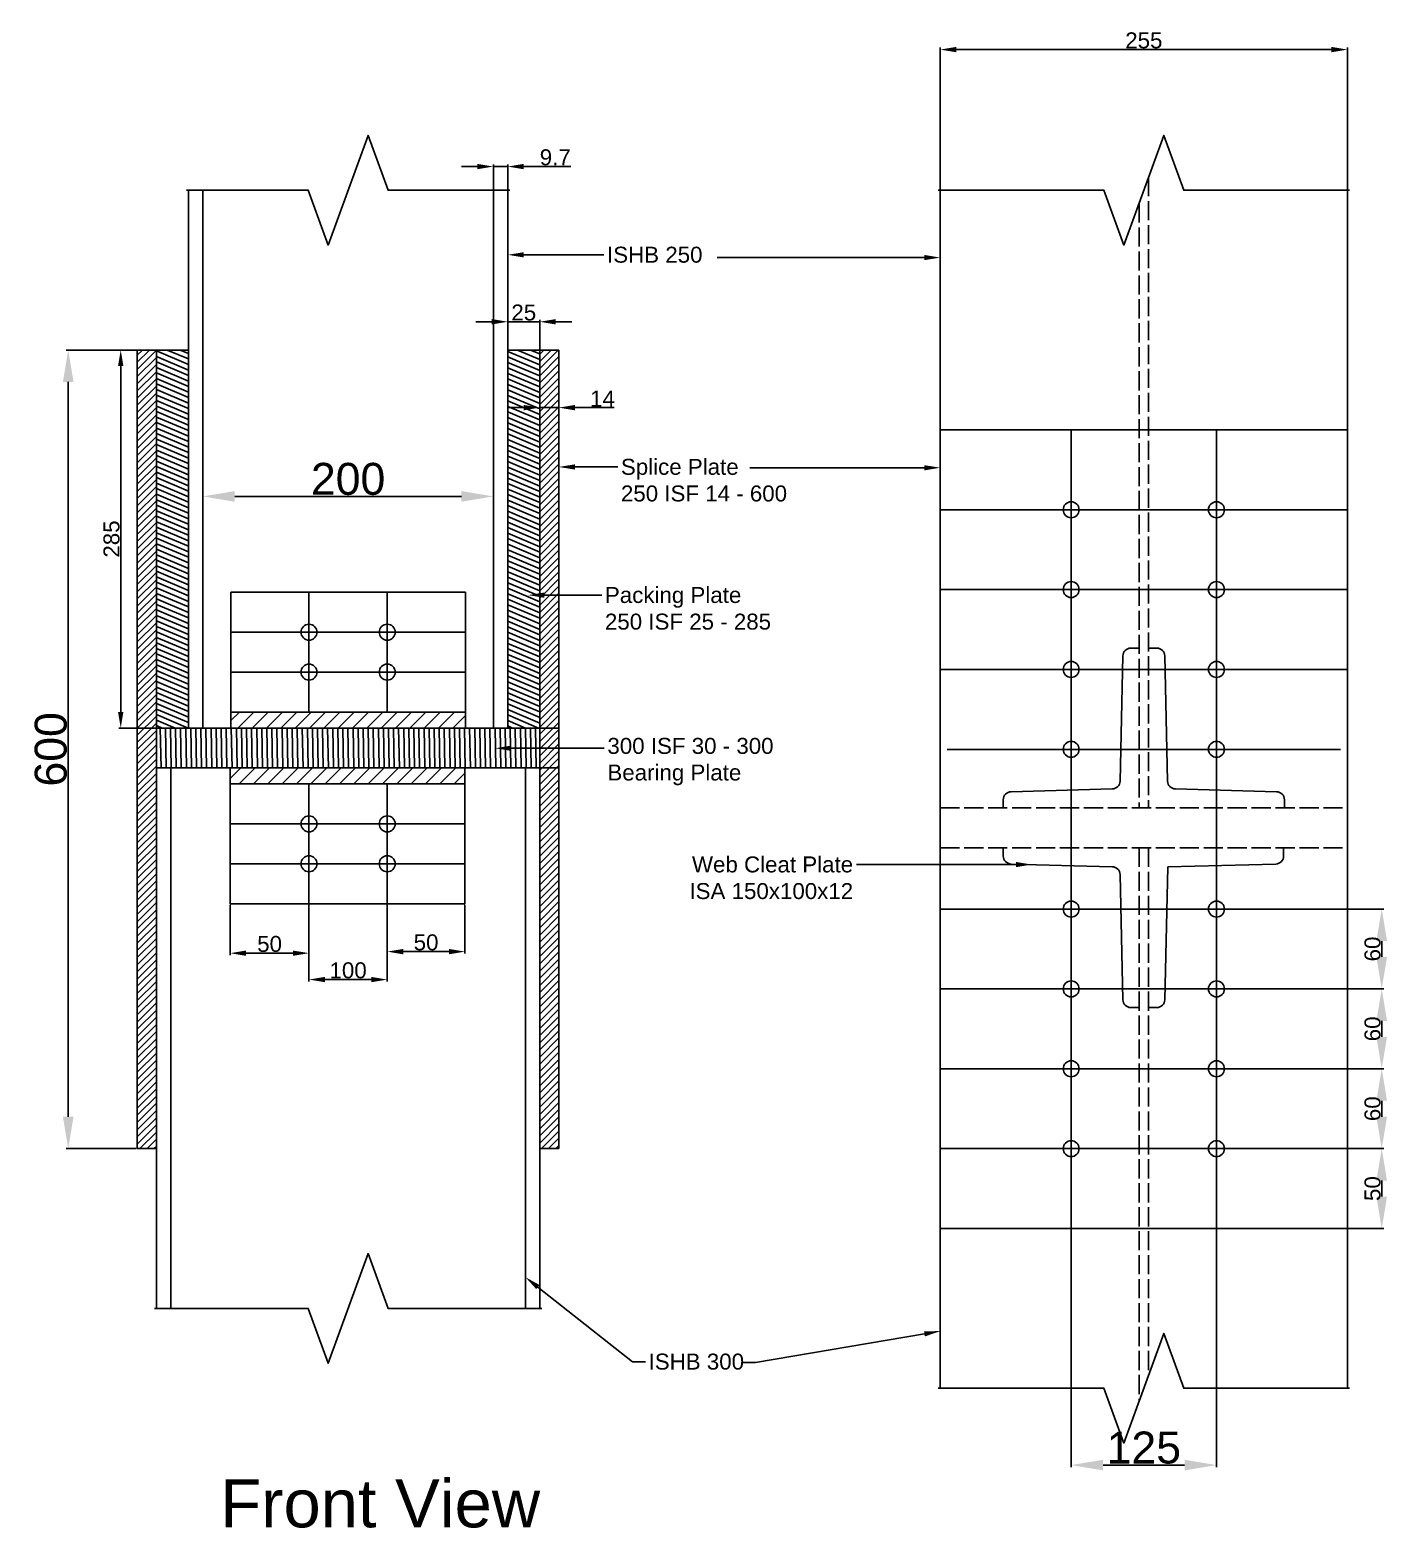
# Model space of a CAD drawing. Header units: millimetres. Extents: x 494 to 1959, y 251 to 1334.
# Drawn here: x 494 to 1344, y 317 to 1255 of the extents above; entities that cross this region are included whole.
import ezdxf
from ezdxf import colors
from ezdxf.entities.mleader import LeaderData, LeaderLine
from ezdxf.math import Vec2, Vec3

# ---------------------------------------------------------------- set-up
doc = ezdxf.new("R2010")
doc.units = ezdxf.units.MM
doc.linetypes.add('ACAD_ISO02W100', pattern=[15, 12, -3])
doc.styles.get("Standard").update_dxf_attribs({"font": 'arial.ttf'})
doc.dimstyles.new('ISO-25', dxfattribs={"dimtxt": 2.5, "dimasz": 2.5, "dimexe": 1.25, "dimexo": 0.625, "dimtad": 1, "dimtxsty": 'Standard', "dimcen": 2.5, "dimadec": 0, "dimazin": 0, "dimtfac": 1, "dimtmove": 0, "dimatfit": 3, "dimfxl": 1, "dimarcsym": 0})

# ---------------------------------------------------------------- blocks, each defined once
blk = doc.blocks.new('*D10')
at = {"color": 0, "lineweight": -2, "transparency": 16777216}
for p, q in [((560.61, 1054.55), (516.71, 1054.55)), ((517.96, 1034.55), (517.96, 574.55)), ((560.61, 554.55), (516.71, 554.55))]:
    blk.add_line(p, q, dxfattribs=at)
at = {"color": 0, "transparency": 16777216}
for points in [[(514.62, 1034.55), (521.29, 1034.55), (517.96, 1054.55)], [(514.62, 574.55), (521.29, 574.55), (517.96, 554.55)]]:
    blk.add_solid(points, dxfattribs=at)
at = {"layer": 'Defpoints', "color": 0, "transparency": 16777216}
for p in [(561.24, 1054.55), (517.96, 554.55), (561.24, 554.55)]:
    blk.add_point(p, dxfattribs=at)
at = {"color": 0, "transparency": 16777216, "insert": (507.12, 804.55), "char_height": 20, "attachment_point": 5, "rotation": 90}
blk.add_mtext('600', dxfattribs=at)
blk = doc.blocks.new('*D11')
at = {"color": 0, "lineweight": -2, "transparency": 16777216}
for p, q in [((668.74, 707.28), (668.74, 659.16)), ((717.74, 707.28), (717.74, 659.16)), ((678.74, 660.41), (707.74, 660.41))]:
    blk.add_line(p, q, dxfattribs=at)
at = {"color": 0, "transparency": 16777216}
for points in [[(678.74, 662.08), (678.74, 658.75), (668.74, 660.41)], [(707.74, 662.08), (707.74, 658.75), (717.74, 660.41)]]:
    blk.add_solid(points, dxfattribs=at)
at = {"layer": 'Defpoints', "color": 0, "transparency": 16777216}
for p in [(668.74, 707.9), (717.74, 707.9), (717.74, 660.41)]:
    blk.add_point(p, dxfattribs=at)
at = {"color": 0, "transparency": 16777216, "insert": (693.24, 666.14), "char_height": 10, "attachment_point": 5}
blk.add_mtext('100', dxfattribs=at)
blk = doc.blocks.new('*D12')
at = {"color": 0, "lineweight": -2, "transparency": 16777216}
for p, q in [((619.39, 707.28), (619.39, 675.68)), ((668.74, 707.28), (668.74, 675.68)), ((629.39, 676.93), (658.74, 676.93))]:
    blk.add_line(p, q, dxfattribs=at)
at = {"color": 0, "transparency": 16777216}
for points in [[(629.39, 678.59), (629.39, 675.26), (619.39, 676.93)], [(658.74, 678.59), (658.74, 675.26), (668.74, 676.93)]]:
    blk.add_solid(points, dxfattribs=at)
at = {"layer": 'Defpoints', "color": 0, "transparency": 16777216}
for p in [(619.39, 707.9), (668.74, 707.9), (668.74, 676.93)]:
    blk.add_point(p, dxfattribs=at)
at = {"color": 0, "transparency": 16777216, "insert": (644.06, 682.66), "char_height": 10, "attachment_point": 5}
blk.add_mtext('50', dxfattribs=at)
blk = doc.blocks.new('*D13')
at = {"color": 0, "lineweight": -2, "transparency": 16777216}
for p, q in [((717.74, 707.28), (717.74, 676.66)), ((766.39, 707.28), (766.39, 676.66)), ((727.74, 677.91), (756.39, 677.91))]:
    blk.add_line(p, q, dxfattribs=at)
at = {"color": 0, "transparency": 16777216}
for points in [[(727.74, 679.58), (727.74, 676.24), (717.74, 677.91)], [(756.39, 679.58), (756.39, 676.24), (766.39, 677.91)]]:
    blk.add_solid(points, dxfattribs=at)
at = {"layer": 'Defpoints', "color": 0, "transparency": 16777216}
for p in [(717.74, 707.9), (766.39, 707.9), (766.39, 677.91)]:
    blk.add_point(p, dxfattribs=at)
at = {"color": 0, "transparency": 16777216, "insert": (742.06, 683.64), "char_height": 10, "attachment_point": 5}
blk.add_mtext('50', dxfattribs=at)
blk = doc.blocks.new('*D14')
at = {"color": 0, "lineweight": -2, "transparency": 16777216}
for p, q in [((602.24, 903.53), (602.24, 964.16)), ((622.24, 962.91), (764.24, 962.91)), ((784.24, 903.53), (784.24, 964.16))]:
    blk.add_line(p, q, dxfattribs=at)
at = {"color": 0, "transparency": 16777216}
for points in [[(622.24, 966.24), (622.24, 959.58), (602.24, 962.91)], [(764.24, 966.24), (764.24, 959.58), (784.24, 962.91)]]:
    blk.add_solid(points, dxfattribs=at)
at = {"layer": 'Defpoints', "color": 0, "transparency": 16777216}
for p in [(784.24, 962.91), (602.24, 902.9), (784.24, 902.9)]:
    blk.add_point(p, dxfattribs=at)
at = {"color": 0, "transparency": 16777216, "insert": (693.24, 973.75), "char_height": 20, "attachment_point": 5}
blk.add_mtext('200', dxfattribs=at)
blk = doc.blocks.new('*D15')
at = {"color": 0, "lineweight": -2, "transparency": 16777216}
for p, q in [((783.24, 1072.24), (773.24, 1072.24)), ((793.24, 1055.18), (793.24, 1073.49)), ((793.24, 1072.24), (813.24, 1072.24)), ((813.24, 1055.18), (813.24, 1073.49)), ((823.24, 1072.24), (833.24, 1072.24))]:
    blk.add_line(p, q, dxfattribs=at)
at = {"color": 0, "transparency": 16777216}
for points in [[(783.24, 1073.91), (783.24, 1070.57), (793.24, 1072.24)], [(823.24, 1073.91), (823.24, 1070.57), (813.24, 1072.24)]]:
    blk.add_solid(points, dxfattribs=at)
at = {"layer": 'Defpoints', "color": 0, "transparency": 16777216}
for p in [(813.24, 1072.24), (793.24, 1054.55), (813.24, 1054.55)]:
    blk.add_point(p, dxfattribs=at)
at = {"color": 0, "transparency": 16777216, "insert": (803.24, 1077.97), "char_height": 10, "attachment_point": 5}
blk.add_mtext('25', dxfattribs=at)
blk = doc.blocks.new('*D16')
at = {"color": 0, "lineweight": -2, "transparency": 16777216}
for p, q in [((813.24, 1053.93), (813.24, 1017.24)), ((825.24, 1053.93), (825.24, 1017.24)), ((803.24, 1018.49), (793.24, 1018.49)), ((813.24, 1018.49), (825.24, 1018.49)), ((835.24, 1018.49), (859.83, 1018.49))]:
    blk.add_line(p, q, dxfattribs=at)
at = {"color": 0, "transparency": 16777216}
for points in [[(803.24, 1020.15), (803.24, 1016.82), (813.24, 1018.49)], [(835.24, 1020.15), (835.24, 1016.82), (825.24, 1018.49)]]:
    blk.add_solid(points, dxfattribs=at)
at = {"layer": 'Defpoints', "color": 0, "transparency": 16777216}
for p in [(813.24, 1054.55), (825.24, 1054.55), (825.24, 1018.49)]:
    blk.add_point(p, dxfattribs=at)
at = {"color": 0, "transparency": 16777216, "insert": (852.53, 1024.13), "char_height": 10, "attachment_point": 5}
blk.add_mtext('14', dxfattribs=at)
blk = doc.blocks.new('*D17')
at = {"color": 0, "lineweight": -2, "transparency": 16777216}
for p, q in [((774.24, 1169.41), (764.24, 1169.41)), ((784.24, 1155.18), (784.24, 1170.66)), ((784.24, 1169.41), (793.24, 1169.41)), ((793.24, 1155.18), (793.24, 1170.66)), ((803.24, 1169.41), (832.69, 1169.41))]:
    blk.add_line(p, q, dxfattribs=at)
at = {"color": 0, "transparency": 16777216}
for points in [[(774.24, 1171.08), (774.24, 1167.75), (784.24, 1169.41)], [(803.24, 1171.08), (803.24, 1167.75), (793.24, 1169.41)]]:
    blk.add_solid(points, dxfattribs=at)
at = {"layer": 'Defpoints', "color": 0, "transparency": 16777216}
for p in [(793.24, 1169.41), (784.24, 1154.55), (793.24, 1154.55)]:
    blk.add_point(p, dxfattribs=at)
at = {"color": 0, "transparency": 16777216, "insert": (822.96, 1175.14), "char_height": 10, "attachment_point": 5}
blk.add_mtext('9.7', dxfattribs=at)
blk = doc.blocks.new('*D18')
at = {"color": 0, "lineweight": -2, "transparency": 16777216}
for p, q in [((572.61, 1054.55), (549.58, 1054.55)), ((550.83, 827.9), (550.83, 1044.55)), ((572.61, 817.9), (549.58, 817.9))]:
    blk.add_line(p, q, dxfattribs=at)
at = {"color": 0, "transparency": 16777216}
for points in [[(549.16, 1044.55), (552.5, 1044.55), (550.83, 1054.55)], [(549.16, 827.9), (552.5, 827.9), (550.83, 817.9)]]:
    blk.add_solid(points, dxfattribs=at)
at = {"layer": 'Defpoints', "color": 0, "transparency": 16777216}
for p in [(550.83, 1054.55), (573.24, 1054.55), (573.24, 817.9)]:
    blk.add_point(p, dxfattribs=at)
at = {"color": 0, "transparency": 16777216, "insert": (545.1, 936.23), "char_height": 10, "attachment_point": 5, "rotation": 90}
blk.add_mtext('285', dxfattribs=at)
blk = doc.blocks.new('*D28')
at = {"color": 0, "lineweight": -2, "transparency": 16777216}
for p, q in [((1237.67, 554.55), (1341.77, 554.55)), ((1340.52, 534.55), (1340.52, 524.55)), ((1237.67, 504.55), (1341.77, 504.55))]:
    blk.add_line(p, q, dxfattribs=at)
at = {"color": 0, "transparency": 16777216}
for points in [[(1337.19, 534.55), (1343.85, 534.55), (1340.52, 554.55)], [(1337.19, 524.55), (1343.85, 524.55), (1340.52, 504.55)]]:
    blk.add_solid(points, dxfattribs=at)
at = {"layer": 'Defpoints', "color": 0, "transparency": 16777216}
for p in [(1237.04, 554.55), (1237.04, 504.55), (1340.52, 504.55)]:
    blk.add_point(p, dxfattribs=at)
at = {"color": 0, "transparency": 16777216, "insert": (1334.79, 529.55), "char_height": 10, "attachment_point": 5, "rotation": 90}
blk.add_mtext('50', dxfattribs=at)
blk = doc.blocks.new('*D29')
at = {"color": 0, "lineweight": -2, "transparency": 16777216}
for p, q in [((1319.67, 604.55), (1341.77, 604.55)), ((1340.52, 574.55), (1340.52, 584.55)), ((1319.67, 554.55), (1341.77, 554.55))]:
    blk.add_line(p, q, dxfattribs=at)
at = {"color": 0, "transparency": 16777216}
for points in [[(1337.19, 584.55), (1343.85, 584.55), (1340.52, 604.55)], [(1337.19, 574.55), (1343.85, 574.55), (1340.52, 554.55)]]:
    blk.add_solid(points, dxfattribs=at)
at = {"layer": 'Defpoints', "color": 0, "transparency": 16777216}
for p in [(1319.04, 604.55), (1340.52, 604.55), (1319.04, 554.55)]:
    blk.add_point(p, dxfattribs=at)
at = {"color": 0, "transparency": 16777216, "insert": (1334.79, 579.55), "char_height": 10, "attachment_point": 5, "rotation": 90}
blk.add_mtext('60', dxfattribs=at)
blk = doc.blocks.new('*D30')
at = {"color": 0, "lineweight": -2, "transparency": 16777216}
for p, q in [((1319.67, 654.55), (1341.77, 654.55)), ((1340.52, 624.55), (1340.52, 634.55)), ((1319.67, 604.55), (1341.77, 604.55))]:
    blk.add_line(p, q, dxfattribs=at)
at = {"color": 0, "transparency": 16777216}
for points in [[(1337.19, 634.55), (1343.85, 634.55), (1340.52, 654.55)], [(1337.19, 624.55), (1343.85, 624.55), (1340.52, 604.55)]]:
    blk.add_solid(points, dxfattribs=at)
at = {"layer": 'Defpoints', "color": 0, "transparency": 16777216}
for p in [(1319.04, 654.55), (1340.52, 654.55), (1319.04, 604.55)]:
    blk.add_point(p, dxfattribs=at)
at = {"color": 0, "transparency": 16777216, "insert": (1334.79, 629.55), "char_height": 10, "attachment_point": 5, "rotation": 90}
blk.add_mtext('60', dxfattribs=at)
blk = doc.blocks.new('*D31')
at = {"color": 0, "lineweight": -2, "transparency": 16777216}
for p, q in [((1319.67, 704.55), (1341.77, 704.55)), ((1340.52, 674.55), (1340.52, 684.55)), ((1319.67, 654.55), (1341.77, 654.55))]:
    blk.add_line(p, q, dxfattribs=at)
at = {"color": 0, "transparency": 16777216}
for points in [[(1337.19, 684.55), (1343.85, 684.55), (1340.52, 704.55)], [(1337.19, 674.55), (1343.85, 674.55), (1340.52, 654.55)]]:
    blk.add_solid(points, dxfattribs=at)
at = {"layer": 'Defpoints', "color": 0, "transparency": 16777216}
for p in [(1319.04, 704.55), (1340.52, 704.55), (1319.04, 654.55)]:
    blk.add_point(p, dxfattribs=at)
at = {"color": 0, "transparency": 16777216, "insert": (1334.79, 679.55), "char_height": 10, "attachment_point": 5, "rotation": 90}
blk.add_mtext('60', dxfattribs=at)
blk = doc.blocks.new('*D26')
at = {"color": 0, "lineweight": -2, "transparency": 16777216}
for p, q in [((1146.04, 503.93), (1146.04, 355.21)), ((1237.04, 503.93), (1237.04, 355.21)), ((1166.04, 356.46), (1217.04, 356.46))]:
    blk.add_line(p, q, dxfattribs=at)
at = {"color": 0, "transparency": 16777216}
for points in [[(1166.04, 359.79), (1166.04, 353.12), (1146.04, 356.46)], [(1217.04, 359.79), (1217.04, 353.12), (1237.04, 356.46)]]:
    blk.add_solid(points, dxfattribs=at)
at = {"layer": 'Defpoints', "color": 0, "transparency": 16777216}
for p in [(1146.04, 504.55), (1237.04, 504.55), (1237.04, 356.46)]:
    blk.add_point(p, dxfattribs=at)
at = {"color": 0, "transparency": 16777216, "insert": (1191.54, 367.29), "char_height": 20, "attachment_point": 5}
blk.add_mtext('125', dxfattribs=at)
blk = doc.blocks.new('*D34')
at = {"color": 0, "lineweight": -2, "transparency": 16777216}
for p, q in [((1064.04, 1155.18), (1064.04, 1243.89)), ((1074.04, 1242.64), (1309.04, 1242.64)), ((1319.04, 1155.18), (1319.04, 1243.89))]:
    blk.add_line(p, q, dxfattribs=at)
at = {"color": 0, "transparency": 16777216}
for points in [[(1074.04, 1244.31), (1074.04, 1240.97), (1064.04, 1242.64)], [(1309.04, 1244.31), (1309.04, 1240.97), (1319.04, 1242.64)]]:
    blk.add_solid(points, dxfattribs=at)
at = {"layer": 'Defpoints', "color": 0, "transparency": 16777216}
for p in [(1319.04, 1242.64), (1064.04, 1154.55), (1319.04, 1154.55)]:
    blk.add_point(p, dxfattribs=at)
at = {"color": 0, "transparency": 16777216, "insert": (1191.54, 1248.37), "char_height": 10, "attachment_point": 5}
blk.add_mtext('255', dxfattribs=at)

msp = doc.modelspace()

# ---------------------------------------------------------------- hatches: boundary and pattern name
h = msp.add_hatch()
h.set_pattern_fill('ANSI31', color=256)
h.set_pattern_definition([(45, (-937.5636, -905.4177), (-2.245064, 2.245064), [])])
h.paths.add_polyline_path([(573.235, 1054.55), (561.235, 1054.55), (561.235, 554.55), (573.235, 554.55), (573.235, 792.9), (573.235, 817.9)])
h.paths.add_polyline_path([(825.235, 1054.55), (813.235, 1054.55), (813.235, 805.4), (813.235, 554.55), (825.235, 554.55)])
h = msp.add_hatch()
h.set_pattern_fill('ANSI31', color=256, angle=112)
h.set_pattern_definition([(157, (-937.5636, -905.4177), (-1.2405713, -2.922603), [])])
h.paths.add_polyline_path([(593.235, 1054.55), (573.235, 1054.55), (573.235, 817.9), (593.235, 817.9)])
h.paths.add_polyline_path([(813.235, 1054.55), (793.235, 1054.55), (793.235, 817.9), (813.235, 817.9)])
h = msp.add_hatch()
h.set_pattern_fill('ANSI31', color=256, scale=2)
h.set_pattern_definition([(45, (-937.5636, -905.418), (-4.490128, 4.490128), [])])
h.paths.add_polyline_path([(766.735, 827.9), (619.735, 827.9), (619.735, 817.9), (766.735, 817.9)])
h.paths.add_polyline_path([(766.388, 792.9), (619.388, 792.9), (619.388, 782.9), (766.388, 782.9)])
h = msp.add_hatch()
h.set_pattern_fill('ANSI31', color=256, angle=46)
h.set_pattern_definition([(91, (-937.5636, -905.4177), (-3.1745164, -0.0554114), [])])
h.paths.add_polyline_path([(813.235, 805.4), (813.235, 817.9), (573.235, 817.9), (573.235, 792.9), (813.235, 792.9)])

# ---------------------------------------------------------------- linework, layer by layer
for p, q in [((593.235, 1054.55), (593.235, 1154.55)), ((602.235, 1154.55), (602.235, 817.9)), ((784.235, 1154.55), (784.235, 817.9)), ((793.235, 1154.55), (793.235, 1054.55)), ((1064.041, 767.9), (1064.041, 1154.55)), ((1319.041, 767.9), (1319.041, 1154.55)), ((573.235, 1054.55), (561.235, 1054.55)), ((561.235, 1054.55), (561.235, 554.55)), ((593.235, 1054.55), (573.235, 1054.55)), ((573.235, 1054.55), (573.235, 817.9)), ((593.235, 1054.55), (593.235, 817.9)), ((793.235, 1054.55), (793.235, 817.9)), ((793.235, 1054.55), (813.235, 1054.55)), ((813.235, 1054.55), (813.235, 805.4)), ((813.235, 1054.55), (825.235, 1054.55)), ((825.235, 1054.55), (825.235, 554.55)), ((1064.041, 1004.55), (1319.041, 1004.55)), ((1146.041, 767.9), (1146.041, 1004.55)), ((1237.041, 767.9), (1237.041, 1004.55)), ((1064.041, 954.55), (1319.041, 954.55)), ((619.735, 817.9), (619.735, 902.9)), ((766.735, 902.9), (619.735, 902.9)), ((668.735, 827.9), (668.735, 902.9)), ((717.735, 827.9), (717.735, 902.9)), ((766.735, 817.9), (766.735, 902.9)), ((1064.041, 904.55), (1319.041, 904.55)), ((766.735, 877.9), (619.735, 877.9)), ((1178.43, 863.014), (1176.649, 784.654)), ((1188.541, 867.9), (1183.428, 867.9)), ((1194.541, 867.9), (1199.653, 867.9)), ((1204.652, 863.014), (1206.433, 784.654)), ((1064.041, 854.55), (1319.041, 854.55)), ((766.735, 852.9), (619.735, 852.9)), ((619.735, 827.9), (766.735, 827.9)), ((619.735, 827.9), (766.735, 827.9)), ((619.735, 827.9), (668.735, 827.9)), ((573.235, 817.9), (813.235, 817.9)), ((573.235, 817.9), (573.235, 792.9)), ((602.235, 817.9), (619.735, 817.9)), ((619.735, 817.9), (766.735, 817.9)), ((784.235, 817.9), (766.735, 817.9)), ((813.235, 817.9), (825.235, 817.9)), ((813.235, 554.55), (813.235, 805.4)), ((1068.3, 804.55), (1314.782, 804.55)), ((573.235, 792.9), (813.235, 792.9)), ((573.235, 554.55), (573.235, 792.9)), ((582.235, 454.55), (582.235, 792.9)), ((619.388, 792.9), (619.388, 707.9)), ((619.388, 792.9), (766.388, 792.9)), ((766.388, 792.9), (766.388, 707.9)), ((804.235, 454.55), (804.235, 792.9)), ((813.235, 792.9), (825.235, 792.9)), ((619.388, 782.9), (766.388, 782.9)), ((619.388, 782.9), (619.388, 707.9)), ((668.735, 707.9), (668.735, 782.9)), ((717.735, 707.9), (717.735, 782.9)), ((1108.404, 778.033), (1171.787, 779.77)), ((1274.678, 778.033), (1211.294, 779.77)), ((1103.541, 767.9), (1103.541, 773.035)), ((1279.541, 767.9), (1279.541, 773.035)), ((1064.041, 504.55), (1064.041, 767.9)), ((1146.041, 767.9), (1146.041, 504.55)), ((1237.041, 767.9), (1237.041, 504.55)), ((1319.041, 504.55), (1319.041, 767.9)), ((619.388, 757.9), (766.388, 757.9)), ((1103.541, 742.9), (1103.541, 737.765)), ((1279.088, 742.9), (1279.088, 737.764)), ((619.388, 732.9), (766.388, 732.9)), ((1108.404, 732.767), (1171.787, 731.03)), ((1274.225, 732.766), (1206.541, 730.9)), ((1178.43, 647.786), (1176.649, 726.146)), ((1204.652, 647.786), (1206.541, 730.9)), ((766.388, 707.9), (619.388, 707.9)), ((1319.041, 704.55), (1064.041, 704.55)), ((1319.041, 654.55), (1064.041, 654.55)), ((1188.541, 642.9), (1183.428, 642.9)), ((1194.541, 642.9), (1199.653, 642.9)), ((1319.041, 604.55), (1064.041, 604.55)), ((561.235, 554.55), (573.235, 554.55)), ((573.235, 554.55), (573.235, 454.55)), ((825.235, 554.55), (813.235, 554.55)), ((813.235, 454.55), (813.235, 554.55)), ((1319.041, 554.55), (1064.041, 554.55)), ((1319.041, 504.55), (1064.041, 504.55)), ((1064.041, 504.55), (1064.041, 404.55)), ((1319.041, 504.55), (1319.041, 404.55))]:
    msp.add_line(p, q)
at = {"linetype": 'ACAD_ISO02W100'}
for p, q in [((1194.541, 1162.793), (1194.541, 767.9)), ((1188.541, 1146.308), (1188.541, 767.9)), ((1064.041, 767.9), (1319.041, 767.9)), ((1064.041, 742.9), (1319.041, 742.9)), ((1188.541, 742.9), (1188.541, 396.308)), ((1194.541, 742.9), (1194.541, 412.793))]:
    msp.add_line(p, q, dxfattribs=at)
at = {"linetype": 'Continuous'}
for points in [[(591.985, 1154.55), (668.235, 1154.55), (680.735, 1120.207), (705.735, 1188.894), (718.235, 1154.55), (794.485, 1154.55)], [(1062.791, 1154.55), (1166.541, 1154.55), (1179.041, 1120.207), (1204.041, 1188.894), (1216.541, 1154.55), (1320.291, 1154.55)], [(571.985, 454.55), (668.235, 454.55), (680.735, 420.207), (705.735, 488.894), (718.235, 454.55), (814.485, 454.55)], [(1062.791, 404.55), (1166.541, 404.55), (1179.041, 370.207), (1204.041, 438.894), (1216.541, 404.55), (1320.291, 404.55)]]:
    msp.add_lwpolyline(points, dxfattribs=at)
for centre in [(1146.041, 954.55), (1237.041, 954.55), (1146.041, 904.55), (1237.041, 904.55), (668.735, 877.9), (717.735, 877.9), (668.735, 852.9), (717.735, 852.9), (1146.041, 854.55), (1237.041, 854.55), (1146.041, 804.55), (1237.041, 804.55), (668.735, 757.9), (717.735, 757.9), (668.735, 732.9), (717.735, 732.9), (1146.041, 704.55), (1237.041, 704.55), (1146.041, 654.55), (1237.041, 654.55), (1146.041, 604.55), (1237.041, 604.55), (1146.041, 554.55), (1237.041, 554.55)]:
    msp.add_circle(centre, 5)
for centre, start, end in [((1183.428, 862.9), 90, 178.698047), ((1199.653, 862.9), 1.301953, 90), ((1171.65, 784.768), 271.569355, 358.698047), ((1211.431, 784.768), 181.301953, 268.430645), ((1108.541, 773.035), 91.569355, 180), ((1274.541, 773.035), 0, 88.430645), ((1108.541, 737.765), 180, 268.430645), ((1274.088, 737.764), 271.579152, 0), ((1171.65, 726.032), 1.301953, 88.430645), ((1183.428, 647.9), 181.301953, 270), ((1199.653, 647.9), 270, 358.698047)]:
    msp.add_arc(centre, 5, start, end)

# ---------------------------------------------------------------- texts
at = {"insert": (613.225, 347.46), "char_height": 30, "attachment_point": 1}
msp.add_mtext_dynamic_manual_height_columns('Front View', width=228.43343, gutter_width=12.5, heights=[0], dxfattribs=at)

# ---------------------------------------------------------------- dimensions: what is measured, and where the dimension line sits
dim = msp.add_linear_dim(base=(1319.041, 1242.639), p1=(1064.041, 1154.55), p2=(1319.041, 1154.55), dimstyle='ISO-25', override={"dimtxt": 10, "dimasz": 10})
dim.commit()
dim.dimension.update_dxf_attribs({"geometry": '*D34', "text_midpoint": (1191.541, 1248.37)})
for base, p1, p2, text, override, picture, middle in [((793.235, 1169.414), (784.235, 1154.55), (793.235, 1154.55), '<>.7', {"dimtxt": 10, "dimasz": 10}, '*D17', (822.963, 1175.145)), ((813.235, 1072.24), (793.235, 1054.55), (813.235, 1054.55), '25', {"dimtxt": 10, "dimasz": 10}, '*D15', (803.235, 1077.971)), ((825.235, 1018.488), (813.235, 1054.55), (825.235, 1054.55), '14', {"dimtxt": 10, "dimasz": 10}, '*D16', (852.532, 1024.133)), ((784.235, 962.912), (602.235, 902.9), (784.235, 902.9), '200', {"dimtxt": 20, "dimasz": 20}, '*D14', (693.235, 973.748)), ((717.735, 660.413), (668.735, 707.9), (717.735, 707.9), '100', {"dimtxt": 10, "dimasz": 10}, '*D11', (693.235, 666.144)), ((1237.041, 356.456), (1146.041, 504.55), (1237.041, 504.55), '125', {"dimtxt": 20, "dimasz": 20}, '*D26', (1191.541, 367.292))]:
    dim = msp.add_linear_dim(base=base, p1=p1, p2=p2, text=text, dimstyle='ISO-25', override=override)
    dim.commit()
    dim.dimension.update_dxf_attribs({"geometry": picture, "text_midpoint": middle})
for base, p1, p2, text, override, picture, middle in [((517.957, 554.55), (561.235, 1054.55), (561.235, 554.55), '600', {"dimtxt": 20, "dimasz": 20}, '*D10', (507.121, 804.55)), ((550.83, 1054.55), (573.235, 817.9), (573.235, 1054.55), '285', {"dimtxt": 10, "dimasz": 10}, '*D18', (545.099, 936.225)), ((1340.52, 704.55), (1319.041, 654.55), (1319.041, 704.55), '60', {"dimtxt": 10, "dimasz": 20}, '*D31', (1334.789, 679.55)), ((1340.52, 654.55), (1319.041, 604.55), (1319.041, 654.55), '60', {"dimtxt": 10, "dimasz": 20}, '*D30', (1334.789, 629.55)), ((1340.52, 604.55), (1319.041, 554.55), (1319.041, 604.55), '60', {"dimtxt": 10, "dimasz": 20}, '*D29', (1334.789, 579.55))]:
    dim = msp.add_linear_dim(base=base, p1=p1, p2=p2, angle=90, text=text, dimstyle='ISO-25', override=override)
    dim.commit()
    dim.dimension.update_dxf_attribs({"geometry": picture, "text_midpoint": middle})
for base, p1, p2, picture, middle in [((668.735, 676.925), (619.388, 707.9), (668.735, 707.9), '*D12', (644.062, 676.925)), ((766.388, 677.909), (717.735, 707.9), (766.388, 707.9), '*D13', (742.062, 677.909))]:
    dim = msp.add_linear_dim(base=base, p1=p1, p2=p2, text='50', dimstyle='ISO-25', override={"dimtxt": 10, "dimasz": 10})
    dim.commit()
    dim.dimension.update_dxf_attribs({"geometry": picture, "text_midpoint": middle, "dimtype": 160})
dim = msp.add_linear_dim(base=(1340.52, 504.55), p1=(1237.041, 554.55), p2=(1237.041, 504.55), angle=90, dimstyle='ISO-25', override={"dimtxt": 10, "dimasz": 20})
dim.commit()
dim.dimension.update_dxf_attribs({"geometry": '*D28', "text_midpoint": (1334.789, 529.55)})

# ---------------------------------------------------------------- leaders
ml = msp.add_multileader_mtext('Standard')
ml.set_content('ISHB 250', color=256)
ml.set_leader_properties()
ml.build(insert=Vec2(0, 0))
ml.multileader.update_dxf_attribs({"arrow_head_size": 10})
ctx = ml.context
ctx.base_point, ctx.char_height, ctx.arrow_head_size, ctx.plane_origin = Vec3(853.376, 1114.153), 10, 10, Vec3(793.235, 1114.153)
notes = []
notes.append((ctx, [(0, (1, 1, 0), (845.376, 1114.153), (1, 0), 8, [(0, [(793.235, 1114.153)], 0, [])])]))
ctx.mtext.insert, ctx.mtext.flow_direction = Vec3(855.376, 1119.239), 5
ml = msp.add_multileader_mtext('Standard')
ml.set_content('', color=256)
ml.set_leader_properties()
ml.build(insert=Vec2(0, 0))
ml.multileader.update_dxf_attribs({"arrow_head_size": 10})
ctx = ml.context
ctx.base_point, ctx.char_height, ctx.arrow_head_size, ctx.plane_origin = Vec3(920.42, 1112.436), 10, 10, Vec3(1064.041, 1112.436)
ctx.text_align_type = 2
notes.append((ctx, [(0, (1, 1, 0), (932.42, 1112.436), (-1, 0), 8, [(0, [(1064.041, 1112.436)], 0, [])])]))
ctx.mtext.insert, ctx.mtext.alignment, ctx.mtext.flow_direction = Vec3(922.42, 1117.436), 3, 5
ml = msp.add_multileader_mtext('Standard')
ml.set_content('Splice Plate ^J250 ISF 14 - 600', color=256)
ml.set_leader_properties()
ml.build(insert=Vec2(0, 0))
ml.multileader.update_dxf_attribs({"has_dogleg": 0, "arrow_head_size": 10})
ctx = ml.context
ctx.base_point, ctx.char_height, ctx.arrow_head_size, ctx.plane_origin = Vec3(862.069, 981.337), 10, 10, Vec3(825.235, 981.337)
notes.append((ctx, [(0, (1, 1, 0), (854.069, 981.337), (1, 0), 8, [(0, [(825.235, 981.337)], 0, [])])]))
ctx.mtext.insert, ctx.mtext.flow_direction = Vec3(864.069, 986.422), 5
ml = msp.add_multileader_mtext('Standard')
ml.set_content('', color=256)
ml.set_leader_properties()
ml.build(insert=Vec2(0, 0))
ml.multileader.update_dxf_attribs({"has_dogleg": 0, "arrow_head_size": 10})
ctx = ml.context
ctx.base_point, ctx.char_height, ctx.arrow_head_size, ctx.plane_origin = Vec3(940.796, 980.838), 10, 10, Vec3(1064.041, 980.838)
ctx.text_align_type = 2
notes.append((ctx, [(0, (1, 1, 0), (952.796, 980.838), (-1, 0), 8, [(0, [(1064.041, 980.838)], 0, [])])]))
ctx.mtext.insert, ctx.mtext.alignment, ctx.mtext.flow_direction = Vec3(942.796, 985.838), 3, 5
ml = msp.add_multileader_mtext('Standard')
ml.set_content('Packing Plate ^J250 ISF 25 - 285', color=256)
ml.set_leader_properties()
ml.build(insert=Vec2(0, 0))
ml.multileader.update_dxf_attribs({"arrow_head_size": 10})
ctx = ml.context
ctx.base_point, ctx.char_height, ctx.arrow_head_size, ctx.plane_origin = Vec3(852.056, 901.098), 10, 10, Vec3(806.018, 901.098)
notes.append((ctx, [(0, (1, 1, 0), (844.056, 901.098), (1, 0), 8, [(0, [(806.018, 901.098)], 0, [])])]))
ctx.mtext.insert, ctx.mtext.flow_direction = Vec3(854.056, 906.183), 5
ml = msp.add_multileader_mtext('Standard')
ml.set_content('300 ISF 30 - 300^JBearing Plate ', color=256)
ml.set_leader_properties()
ml.build(insert=Vec2(0, 0))
ml.multileader.update_dxf_attribs({"arrow_head_size": 10})
ctx = ml.context
ctx.base_point, ctx.char_height, ctx.arrow_head_size, ctx.plane_origin = Vec3(853.618, 805.246), 10, 10, Vec3(785.311, 805.246)
notes.append((ctx, [(0, (1, 1, 0), (845.618, 805.246), (1, 0), 8, [(0, [(785.311, 805.246)], 0, [])])]))
ctx.mtext.insert, ctx.mtext.flow_direction = Vec3(855.618, 811.716), 5
ml = msp.add_multileader_mtext('Standard')
ml.set_content('Web Cleat Plate ^JISA 150x100x12', color=256)
ml.set_leader_properties()
ml.build(insert=Vec2(0, 0))
ml.multileader.update_dxf_attribs({"arrow_head_size": 10})
ctx = ml.context
ctx.base_point, ctx.char_height, ctx.arrow_head_size, ctx.plane_origin = Vec3(907.019, 732.411), 10, 10, Vec3(1121.389, 732.411)
ctx.text_align_type = 2
notes.append((ctx, [(0, (1, 1, 0), (1019.503, 732.411), (-1, 0), 8, [(0, [(1121.389, 732.411)], 0, [])])]))
ctx.mtext.insert, ctx.mtext.alignment, ctx.mtext.flow_direction = Vec3(1009.503, 737.496), 3, 5
ml = msp.add_multileader_mtext('Standard')
ml.set_content('ISHB 300', color=256)
ml.set_leader_properties()
ml.build(insert=Vec2(0, 0))
ml.multileader.update_dxf_attribs({"arrow_head_size": 10})
ctx = ml.context
ctx.base_point, ctx.char_height, ctx.arrow_head_size, ctx.plane_origin = Vec3(879.396, 421.151), 10, 10, Vec3(804.235, 474.118)
notes.append((ctx, [(0, (1, 1, 0), (871.396, 421.151), (1, 0), 8, [(0, [(804.235, 474.118)], 0, [])])]))
ctx.mtext.insert, ctx.mtext.flow_direction = Vec3(881.396, 426.239), 5
ml = msp.add_multileader_mtext('Standard')
ml.set_content('', color=256)
ml.set_leader_properties()
ml.build(insert=Vec2(0, 0))
ml.multileader.update_dxf_attribs({"arrow_head_size": 10})
ctx = ml.context
ctx.base_point, ctx.char_height, ctx.arrow_head_size, ctx.plane_origin = Vec3(936.299, 420.575), 10, 10, Vec3(1064.041, 440.309)
ctx.text_align_type = 2
notes.append((ctx, [(0, (1, 1, 0), (948.299, 420.575), (-1, 0), 8, [(0, [(1064.041, 440.309)], 0, [])])]))
ctx.mtext.insert, ctx.mtext.alignment, ctx.mtext.flow_direction = Vec3(938.299, 425.575), 3, 5
for ctx, leaders in notes:
    for number, flags, end, landing, length, lines in leaders:
        leader = LeaderData()
        leader.index, (leader.has_last_leader_line, leader.has_dogleg_vector, leader.attachment_direction) = number, flags
        leader.last_leader_point, leader.dogleg_vector, leader.dogleg_length = Vec3(end), Vec3(landing), length
        for number, points, colour, breaks in lines:
            line = LeaderLine()
            line.index, line.vertices, line.color, line.breaks = number, Vec3.list(points), colors.encode_raw_color(colour), breaks
            leader.lines.append(line)
        ctx.leaders.append(leader)

doc.saveas('drawing.dxf')
